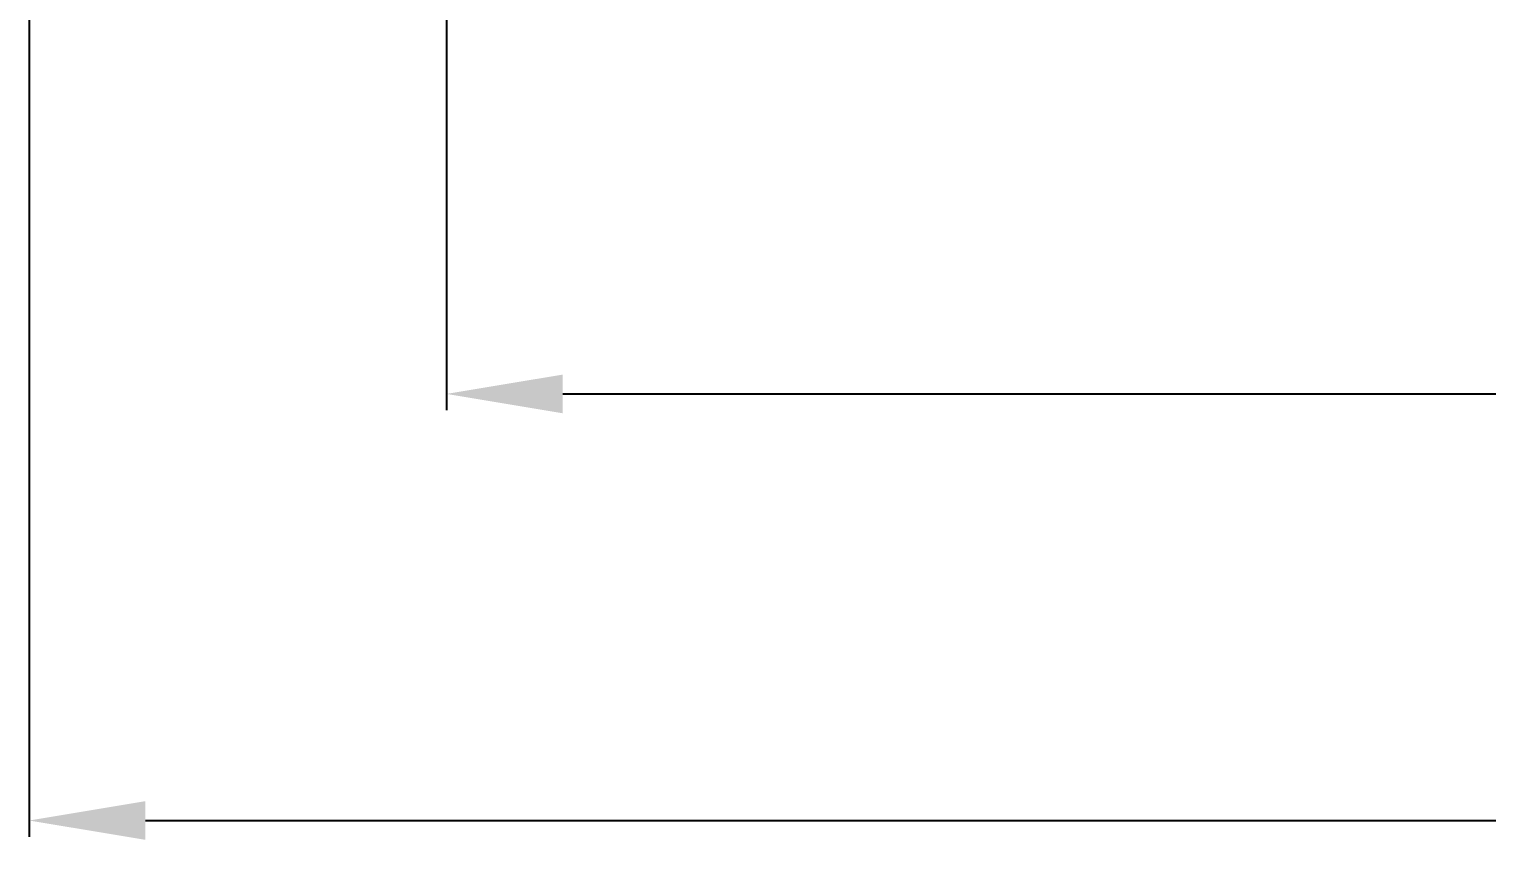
# Model space of a CAD drawing. Extents: x 8168 to 8762, y -18192 to -17772.
# Drawn here: x 8254.6 to 8317.3, y -17899.6 to -17864.7 of the extents above; entities that cross this region are included whole.
import ezdxf

# ---------------------------------------------------------------- set-up
doc = ezdxf.new("R2010")
doc.units = 0
doc.header["$MEASUREMENT"] = 0
doc.layers.get('DEFPOINTS').update_dxf_attribs({"linetype": 'CONTINUOUS'})
doc.layers.add('5', color=2, linetype='CONTINUOUS')
doc.styles.get("Standard").update_dxf_attribs({"font": 'Gulim.ttf'})
doc.dimstyles.new('STANDARD$0', dxfattribs={"dimtxt": 3.5, "dimasz": 2.5, "dimexe": 0.7, "dimexo": 0.7, "dimgap": 0.5, "dimtad": 3, "dimdec": 4, "dimdsep": 46, "dimtxsty": 'Standard', "dimcen": 0, "dimclrd": 2, "dimclre": 2, "dimclrt": 4, "dimadec": 0, "dimazin": 0, "dimtp": 0.2, "dimtm": 0.1, "dimtfac": 0.5, "dimtdec": 4, "dimtmove": 1, "dimatfit": 3, "dimfxl": 0, "dimtolj": 1, "dimarcsym": 0})

# ---------------------------------------------------------------- blocks, each defined once
blk = doc.blocks.new('*D1')
at = {"layer": '5', "color": 2, "lineweight": -2}
for p, q in [((8272.581, -17836.47), (8272.581, -17881.085)), ((8387.551, -17836.561), (8387.551, -17881.085)), ((8277.581, -17880.385), (8382.551, -17880.385))]:
    blk.add_line(p, q, dxfattribs=at)
at = {"layer": '5', "color": 2}
for points in [[(8277.581, -17879.552), (8277.581, -17881.218), (8272.581, -17880.385)], [(8382.551, -17879.552), (8382.551, -17881.218), (8387.551, -17880.385)]]:
    blk.add_solid(points, dxfattribs=at)
at = {"layer": 'DEFPOINTS', "color": 0}
for p in [(8272.581, -17835.77, 0), (8387.551, -17835.861, 0), (8387.551, -17880.385)]:
    blk.add_point(p, dxfattribs=at)
at = {"layer": '5', "color": 4, "insert": (8331.756, -17875.139), "char_height": 5, "attachment_point": 5}
blk.add_mtext('\\A1;115', dxfattribs=at)
blk = doc.blocks.new('*D2')
at = {"layer": '5', "color": 2, "lineweight": -2}
for p, q in [((8254.624, -17836.47), (8254.624, -17899.447)), ((8415.475, -17836.47), (8415.475, -17899.447)), ((8259.624, -17898.747), (8410.475, -17898.747))]:
    blk.add_line(p, q, dxfattribs=at)
at = {"layer": '5', "color": 2}
for points in [[(8259.624, -17897.913), (8259.624, -17899.58), (8254.624, -17898.747)], [(8410.475, -17897.913), (8410.475, -17899.58), (8415.475, -17898.747)]]:
    blk.add_solid(points, dxfattribs=at)
at = {"layer": 'DEFPOINTS', "color": 0}
for p in [(8254.624, -17835.77, 0), (8415.475, -17835.77, 0), (8415.475, -17898.747)]:
    blk.add_point(p, dxfattribs=at)
at = {"layer": '5', "color": 4, "insert": (8332.982, -17893.516), "char_height": 5, "attachment_point": 5}
blk.add_mtext('\\A1;161', dxfattribs=at)

msp = doc.modelspace()

# ---------------------------------------------------------------- dimensions: what is measured, and where the dimension line sits
at = {"layer": '5'}
dim = msp.add_linear_dim(base=(8415.475, -17898.747), p1=(8254.624, -17835.77, 0), p2=(8415.475, -17835.77, 0), text='161', dimstyle='STANDARD$0', override={"dimtxt": 5, "dimasz": 5, "dimdec": 1, "dimzin": 9, "dimtdec": 1, "dimfxl": 1.25, "dimtfill": 1}, dxfattribs=at)
dim.commit()
dim.dimension.update_dxf_attribs({"geometry": '*D2', "text_midpoint": (8332.982, -17896.586), "dimtype": 128})
dim = msp.add_linear_dim(base=(8387.551, -17880.385), p1=(8272.581, -17835.77, 0), p2=(8387.551, -17835.861, 0), dimstyle='STANDARD$0', override={"dimtxt": 5, "dimasz": 5, "dimdec": 1, "dimzin": 9, "dimtdec": 1, "dimfxl": 1.25, "dimtfill": 1}, dxfattribs=at)
dim.commit()
dim.dimension.update_dxf_attribs({"geometry": '*D1', "text_midpoint": (8331.756, -17878.209), "dimtype": 128})

doc.saveas('drawing.dxf')
